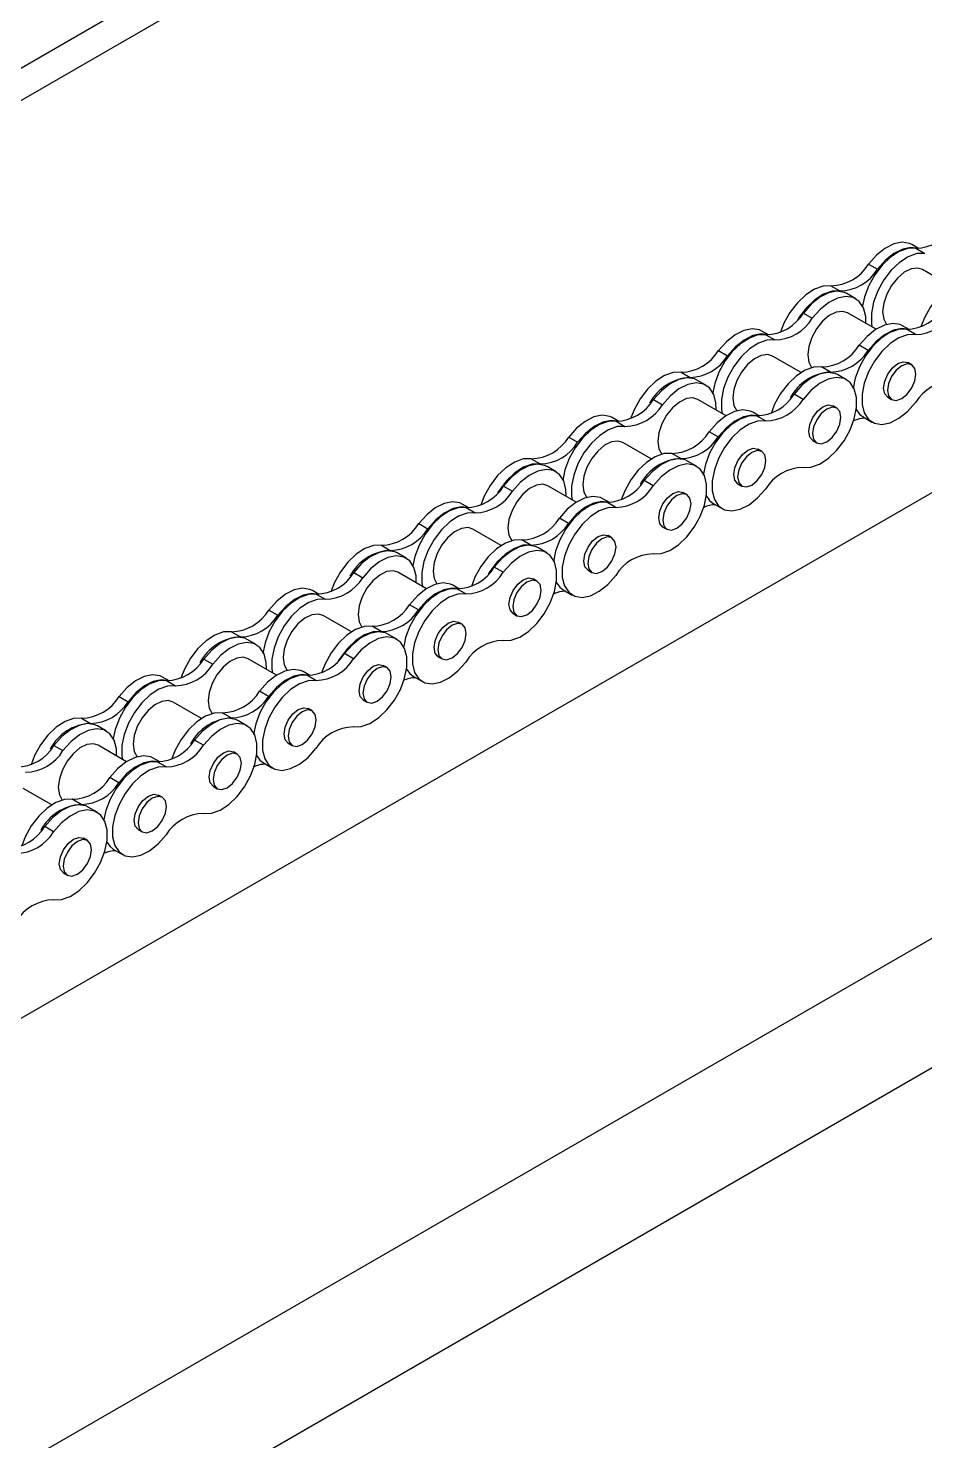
# Model space of a CAD drawing. Header units: metres. Extents: x 0 to 21025, y 0 to 14850.
# Drawn here: x 12298.7 to 12406.1, y 4960.4 to 5129.7 of the extents above; entities that cross this region are included whole.
import ezdxf

# ---------------------------------------------------------------- set-up
doc = ezdxf.new("R2010")
doc.units = ezdxf.units.M
doc.header["$LTSCALE"] = 25
doc.layers.add('SL4', color=4, linetype='Continuous')

msp = doc.modelspace()

# ---------------------------------------------------------------- linework, layer by layer
at = {"layer": 'SL4'}
for p, q in [((12132.155, 5029.361), (13069.054, 5570.221)), ((12132.155, 5025.472), (13069.054, 5566.332)), ((12230.818, 4972.404), (13167.717, 5513.264)), ((12277.116, 4945.677), (13214.015, 5486.537)), ((13220.75, 5474.871), (12283.851, 4934.011)), ((12405.375, 5103.346), (12404.575, 5103.808)), ((12405.043, 5103.374), (12406.117, 5102.754)), ((12399.37, 5101.465), (12400.445, 5100.844)), ((12409.259, 5098.841), (12405.852, 5100.808)), ((12394.88, 5098.873), (12395.955, 5098.252)), ((12397.852, 5097.321), (12396.777, 5097.941)), ((12391.572, 5095.598), (12392.647, 5094.978)), ((12400.279, 5093.657), (12396.872, 5095.623)), ((12404.259, 5093.622), (12403.459, 5094.084)), ((12387.414, 5092.978), (12386.615, 5093.44)), ((12387.082, 5093.006), (12388.157, 5092.386)), ((12405.002, 5093.03), (12403.927, 5093.65)), ((12381.41, 5091.096), (12382.485, 5090.476)), ((12391.299, 5088.472), (12387.892, 5090.439)), ((12399.329, 5091.12), (12398.254, 5091.741)), ((12394.839, 5088.528), (12393.764, 5089.149)), ((12404.552, 5089.387), (12404.086, 5089.656)), ((12376.92, 5088.504), (12377.994, 5087.884)), ((12379.891, 5086.952), (12378.817, 5087.573)), ((12396.736, 5087.597), (12395.661, 5088.217)), ((12391.531, 5085.253), (12390.456, 5085.874)), ((12401.688, 5085.501), (12402.153, 5085.232)), ((12373.612, 5085.23), (12374.687, 5084.609)), ((12382.318, 5083.288), (12378.911, 5085.255)), ((12386.298, 5083.254), (12385.499, 5083.715)), ((12395.572, 5084.203), (12395.106, 5084.471)), ((12369.454, 5082.61), (12368.654, 5083.071)), ((12369.122, 5082.638), (12370.196, 5082.017)), ((12387.041, 5082.661), (12385.966, 5083.282)), ((12398.722, 5083.147), (12399.797, 5082.527)), ((12363.449, 5080.728), (12364.524, 5080.108)), ((12381.369, 5080.752), (12380.294, 5081.372)), ((12392.708, 5080.317), (12393.173, 5080.048)), ((12373.338, 5078.104), (12369.931, 5080.071)), ((12376.879, 5078.16), (12375.804, 5078.78)), ((12386.591, 5079.019), (12386.126, 5079.287)), ((12358.959, 5078.136), (12360.034, 5077.516)), ((12361.931, 5076.584), (12360.856, 5077.205)), ((12378.776, 5077.228), (12377.701, 5077.849)), ((12373.571, 5074.885), (12372.496, 5075.506)), ((12355.651, 5074.861), (12356.726, 5074.241)), ((12364.358, 5072.92), (12360.951, 5074.887)), ((12377.611, 5073.834), (12377.145, 5074.103)), ((12383.727, 5075.133), (12384.193, 5074.864)), ((12351.493, 5072.241), (12350.694, 5072.703)), ((12351.161, 5072.269), (12352.236, 5071.649)), ((12368.338, 5072.885), (12367.538, 5073.347)), ((12369.081, 5072.293), (12368.006, 5072.913)), ((12380.761, 5072.779), (12381.836, 5072.158)), ((12345.489, 5070.36), (12346.564, 5069.739)), ((12363.408, 5070.383), (12362.333, 5071.004)), ((12355.378, 5067.736), (12351.971, 5069.702)), ((12358.918, 5067.791), (12357.843, 5068.412)), ((12368.631, 5068.65), (12368.165, 5068.919)), ((12374.747, 5069.949), (12375.213, 5069.68)), ((12340.999, 5067.768), (12342.073, 5067.147)), ((12343.97, 5066.216), (12342.896, 5066.836)), ((12360.815, 5066.86), (12359.74, 5067.48)), ((12355.61, 5064.517), (12354.535, 5065.137)), ((12337.691, 5064.493), (12338.766, 5063.873)), ((12346.397, 5062.551), (12342.99, 5064.518)), ((12359.651, 5063.466), (12359.185, 5063.735)), ((12365.767, 5064.764), (12366.232, 5064.496)), ((12333.533, 5061.873), (12332.733, 5062.335)), ((12333.201, 5061.901), (12334.275, 5061.28)), ((12350.377, 5062.517), (12349.578, 5062.979)), ((12351.12, 5061.925), (12350.045, 5062.545)), ((12362.801, 5062.41), (12363.876, 5061.79)), ((12327.528, 5059.991), (12328.603, 5059.371)), ((12345.448, 5060.015), (12344.373, 5060.636)), ((12337.417, 5057.367), (12334.01, 5059.334)), ((12350.67, 5058.282), (12350.205, 5058.551)), ((12356.787, 5059.58), (12357.252, 5059.312)), ((12323.038, 5057.399), (12324.113, 5056.779)), ((12340.958, 5057.423), (12339.883, 5058.043)), ((12342.855, 5056.491), (12341.78, 5057.112)), ((12326.01, 5055.847), (12324.935, 5056.468)), ((12319.73, 5054.125), (12320.805, 5053.504)), ((12328.437, 5052.183), (12325.03, 5054.15)), ((12337.65, 5054.148), (12336.575, 5054.769)), ((12341.69, 5053.098), (12341.224, 5053.366)), ((12347.806, 5054.396), (12348.272, 5054.127)), ((12315.572, 5051.505), (12314.773, 5051.966)), ((12315.24, 5051.533), (12316.315, 5050.912)), ((12332.417, 5052.149), (12331.617, 5052.61)), ((12333.16, 5051.556), (12332.085, 5052.177)), ((12344.84, 5052.042), (12345.915, 5051.422)), ((12327.487, 5049.647), (12326.412, 5050.267)), ((12309.568, 5049.623), (12310.643, 5049.003)), ((12319.457, 5046.999), (12316.05, 5048.966)), ((12332.71, 5047.913), (12332.244, 5048.182)), ((12338.826, 5049.212), (12339.292, 5048.943)), ((12305.078, 5047.031), (12306.152, 5046.41)), ((12322.997, 5047.055), (12321.922, 5047.675)), ((12324.894, 5046.123), (12323.819, 5046.744)), ((12308.049, 5045.479), (12306.975, 5046.099)), ((12301.77, 5043.756), (12302.845, 5043.136)), ((12310.476, 5041.815), (12307.069, 5043.782)), ((12319.689, 5043.78), (12318.614, 5044.4)), ((12323.73, 5042.729), (12323.264, 5042.998)), ((12329.846, 5044.028), (12330.311, 5043.759)), ((12314.456, 5041.78), (12313.657, 5042.242)), ((12315.199, 5041.188), (12314.124, 5041.808)), ((12326.88, 5041.674), (12327.955, 5041.053)), ((12309.527, 5039.278), (12308.452, 5039.899)), ((12301.496, 5036.631), (12298.089, 5038.597)), ((12320.866, 5038.844), (12321.331, 5038.575)), ((12305.037, 5036.686), (12303.962, 5037.307)), ((12306.934, 5035.755), (12305.859, 5036.375)), ((12314.749, 5037.545), (12314.284, 5037.814)), ((12301.729, 5033.412), (12300.654, 5034.032)), ((12311.885, 5033.659), (12312.351, 5033.391)), ((12305.769, 5032.361), (12305.303, 5032.63)), ((12308.919, 5031.305), (12309.994, 5030.685)), ((12302.905, 5028.475), (12303.371, 5028.206))]:
    msp.add_line(p, q, dxfattribs=at)
at = {"layer": 'SL4', "flags": 128}
for points in [[(12404.575, 5103.808), (12404.283, 5103.946), (12403.396, 5104.084), (12402.398, 5103.882), (12401.351, 5103.352), (12400.32, 5102.53), (12399.37, 5101.465)], [(12405.043, 5103.374), (12404.093, 5103.343), (12403.062, 5102.976), (12402.015, 5102.295), (12401.016, 5101.345), (12400.13, 5100.184), (12399.411, 5098.886), (12398.906, 5097.532), (12398.674, 5096.45)], [(12406.117, 5102.754), (12405.168, 5102.723), (12404.137, 5102.355), (12403.09, 5101.675), (12402.091, 5100.724), (12401.205, 5099.563), (12400.486, 5098.265), (12399.98, 5096.911), (12399.719, 5095.587), (12399.719, 5094.374), (12399.793, 5093.937)], [(12405.293, 5103.349), (12404.471, 5103.463), (12403.473, 5103.261), (12402.425, 5102.732), (12401.394, 5101.909), (12400.445, 5100.844)], [(12405.852, 5100.808), (12405.272, 5100.987), (12404.495, 5100.89), (12403.663, 5100.482), (12402.849, 5099.797), (12402.126, 5098.898), (12401.559, 5097.864), (12401.197, 5096.786), (12401.072, 5095.762)], [(12394.88, 5098.873), (12393.931, 5098.841), (12392.9, 5098.474), (12391.852, 5097.794), (12390.854, 5096.843), (12389.967, 5095.682), (12389.249, 5094.384), (12388.823, 5093.292)], [(12411.725, 5099.517), (12410.775, 5099.485), (12409.744, 5099.118), (12408.697, 5098.438), (12407.699, 5097.487), (12406.812, 5096.326), (12406.094, 5095.028), (12405.667, 5093.936)], [(12395.955, 5098.252), (12395.005, 5098.221), (12393.975, 5097.853), (12392.927, 5097.173), (12391.929, 5096.223), (12391.042, 5095.062), (12390.855, 5094.763)], [(12396.777, 5097.941), (12396.485, 5098.08), (12395.598, 5098.217), (12394.6, 5098.015), (12393.553, 5097.486), (12392.522, 5096.663), (12391.572, 5095.598)], [(12399.072, 5094.353), (12399.045, 5095.197), (12398.784, 5096.221), (12398.278, 5096.991), (12397.56, 5097.459), (12396.673, 5097.597), (12395.675, 5097.394), (12394.627, 5096.865), (12393.596, 5096.042), (12392.647, 5094.978)], [(12396.872, 5095.623), (12396.292, 5095.802), (12395.515, 5095.706), (12394.683, 5095.297), (12393.869, 5094.613), (12393.146, 5093.714), (12392.579, 5092.68), (12392.216, 5091.602), (12392.092, 5090.577)], [(12401.072, 5095.762), (12401.197, 5094.88), (12401.542, 5094.24)], [(12403.459, 5094.084), (12403.167, 5094.222), (12402.281, 5094.36), (12401.282, 5094.157), (12400.235, 5093.628), (12399.204, 5092.805), (12398.254, 5091.741)], [(12387.082, 5093.006), (12386.133, 5092.975), (12385.102, 5092.607), (12384.054, 5091.927), (12383.056, 5090.976), (12382.17, 5089.816), (12381.451, 5088.517), (12380.945, 5087.163), (12380.691, 5085.901)], [(12386.615, 5093.44), (12386.322, 5093.578), (12385.436, 5093.715), (12384.438, 5093.513), (12383.39, 5092.984), (12382.359, 5092.161), (12381.41, 5091.096)], [(12388.157, 5092.386), (12387.207, 5092.354), (12386.177, 5091.987), (12385.129, 5091.306), (12384.131, 5090.356), (12383.244, 5089.195), (12382.526, 5087.897), (12382.02, 5086.543), (12381.759, 5085.218), (12381.759, 5084.006), (12381.833, 5083.569)], [(12387.332, 5092.981), (12386.511, 5093.095), (12385.512, 5092.893), (12384.465, 5092.364), (12383.434, 5091.541), (12382.485, 5090.476)], [(12403.927, 5093.65), (12402.977, 5093.619), (12401.946, 5093.251), (12400.899, 5092.571), (12399.901, 5091.62), (12399.014, 5090.46), (12398.296, 5089.161), (12397.79, 5087.807), (12397.535, 5086.546)], [(12405.002, 5093.03), (12404.052, 5092.998), (12403.021, 5092.631), (12401.974, 5091.95), (12400.975, 5091), (12400.089, 5089.839), (12399.37, 5088.541), (12398.865, 5087.187), (12398.603, 5085.862), (12398.603, 5084.65), (12398.865, 5083.627), (12399.37, 5082.857), (12400.089, 5082.389), (12400.975, 5082.251), (12401.974, 5082.453), (12403.021, 5082.982), (12404.052, 5083.805), (12405.002, 5084.87)], [(12404.178, 5093.625), (12403.355, 5093.739), (12402.357, 5093.537), (12401.31, 5093.008), (12400.279, 5092.185), (12399.329, 5091.12)], [(12387.892, 5090.439), (12387.312, 5090.618), (12386.535, 5090.522), (12385.703, 5090.113), (12384.889, 5089.429), (12384.166, 5088.53), (12383.598, 5087.496), (12383.236, 5086.418), (12383.112, 5085.393)], [(12392.092, 5090.577), (12392.216, 5089.696), (12392.561, 5089.056)], [(12393.764, 5089.149), (12392.815, 5089.117), (12391.784, 5088.75), (12390.736, 5088.069), (12389.738, 5087.119), (12388.852, 5085.958), (12388.133, 5084.66), (12387.707, 5083.568)], [(12401.191, 5086.599), (12401.32, 5087.423), (12401.688, 5088.271), (12402.238, 5089.013), (12402.887, 5089.537), (12403.536, 5089.763), (12404.086, 5089.656)], [(12401.657, 5086.331), (12401.786, 5085.656), (12402.153, 5085.233), (12402.704, 5085.126), (12403.353, 5085.351), (12404.002, 5085.875), (12404.552, 5086.617), (12404.92, 5087.465), (12405.049, 5088.289), (12404.92, 5088.964), (12404.552, 5089.387), (12404.002, 5089.494), (12403.353, 5089.268), (12402.704, 5088.744), (12402.153, 5088.002), (12401.786, 5087.155), (12401.657, 5086.331)], [(12376.92, 5088.504), (12375.97, 5088.473), (12374.939, 5088.105), (12373.892, 5087.425), (12372.893, 5086.475), (12372.007, 5085.314), (12371.288, 5084.016), (12370.902, 5083.046)], [(12378.817, 5087.573), (12378.524, 5087.711), (12377.638, 5087.849), (12376.64, 5087.646), (12375.592, 5087.117), (12374.561, 5086.295), (12373.612, 5085.23)], [(12381.112, 5083.985), (12381.085, 5084.829), (12380.824, 5085.852), (12380.318, 5086.622), (12379.599, 5087.091), (12378.713, 5087.228), (12377.714, 5087.026), (12376.667, 5086.497), (12375.636, 5085.674), (12374.687, 5084.609)], [(12395.661, 5088.217), (12395.369, 5088.355), (12394.483, 5088.493), (12393.484, 5088.291), (12392.437, 5087.762), (12391.406, 5086.939), (12390.456, 5085.874)], [(12391.531, 5077.094), (12392.481, 5077.125), (12393.512, 5077.493), (12394.559, 5078.173), (12395.557, 5079.123), (12396.444, 5080.284), (12397.162, 5081.582), (12397.668, 5082.936), (12397.929, 5084.261), (12397.929, 5085.473), (12397.668, 5086.496), (12397.162, 5087.266), (12396.444, 5087.735), (12395.557, 5087.872), (12394.559, 5087.67), (12393.512, 5087.141), (12392.481, 5086.318), (12391.531, 5085.253)], [(12378.911, 5085.255), (12378.332, 5085.434), (12377.555, 5085.338), (12376.722, 5084.929), (12375.909, 5084.245), (12375.186, 5083.346), (12374.618, 5082.311), (12374.256, 5081.234), (12374.131, 5080.209)], [(12383.112, 5085.393), (12383.236, 5084.512), (12383.581, 5083.872)], [(12401.688, 5085.501), (12401.688, 5085.501), (12401.32, 5085.924), (12401.191, 5086.599)], [(12385.499, 5083.715), (12385.206, 5083.854), (12384.32, 5083.991), (12383.322, 5083.789), (12382.274, 5083.26), (12381.243, 5082.437), (12380.294, 5081.372)], [(12392.211, 5081.415), (12392.34, 5082.239), (12392.708, 5083.087), (12393.258, 5083.829), (12393.907, 5084.353), (12394.556, 5084.578), (12395.106, 5084.471)], [(12392.676, 5081.146), (12392.805, 5080.471), (12393.173, 5080.048), (12393.723, 5079.941), (12394.372, 5080.167), (12395.021, 5080.691), (12395.572, 5081.433), (12395.939, 5082.281), (12396.068, 5083.105), (12395.939, 5083.78), (12395.572, 5084.203), (12395.021, 5084.31), (12394.372, 5084.084), (12393.723, 5083.56), (12393.173, 5082.818), (12392.805, 5081.97), (12392.676, 5081.146)], [(12397.849, 5084.118), (12398.296, 5083.477), (12398.722, 5083.147)], [(12369.122, 5082.638), (12368.172, 5082.606), (12367.141, 5082.239), (12366.094, 5081.558), (12365.095, 5080.608), (12364.209, 5079.447), (12363.49, 5078.149), (12362.985, 5076.795), (12362.73, 5075.533)], [(12368.654, 5083.071), (12368.362, 5083.21), (12367.475, 5083.347), (12366.477, 5083.145), (12365.43, 5082.616), (12364.399, 5081.793), (12363.449, 5080.728)], [(12370.196, 5082.017), (12369.247, 5081.986), (12368.216, 5081.618), (12367.169, 5080.938), (12366.17, 5079.988), (12365.284, 5078.827), (12364.565, 5077.528), (12364.059, 5076.174), (12363.798, 5074.85), (12363.798, 5073.638), (12363.872, 5073.2)], [(12369.372, 5082.612), (12368.55, 5082.727), (12367.552, 5082.524), (12366.504, 5081.995), (12365.473, 5081.172), (12364.524, 5080.108)], [(12385.966, 5083.282), (12385.017, 5083.25), (12383.986, 5082.883), (12382.938, 5082.203), (12381.94, 5081.252), (12381.054, 5080.091), (12380.335, 5078.793), (12379.829, 5077.439), (12379.575, 5076.177)], [(12387.041, 5082.661), (12386.092, 5082.63), (12385.061, 5082.262), (12384.013, 5081.582), (12383.015, 5080.632), (12382.129, 5079.471), (12381.41, 5078.173), (12380.904, 5076.819), (12380.643, 5075.494), (12380.643, 5074.282), (12380.904, 5073.259), (12381.41, 5072.489), (12382.129, 5072.02), (12383.015, 5071.883), (12384.013, 5072.085), (12385.061, 5072.614), (12386.092, 5073.437), (12387.041, 5074.502)], [(12386.217, 5083.256), (12385.395, 5083.371), (12384.397, 5083.168), (12383.349, 5082.639), (12382.318, 5081.817), (12381.369, 5080.752)], [(12369.931, 5080.071), (12369.351, 5080.25), (12368.574, 5080.153), (12367.742, 5079.745), (12366.928, 5079.061), (12366.205, 5078.161), (12365.638, 5077.127), (12365.276, 5076.05), (12365.151, 5075.025)], [(12392.708, 5080.317), (12392.708, 5080.317), (12392.34, 5080.74), (12392.211, 5081.415)], [(12375.804, 5078.78), (12374.854, 5078.749), (12373.823, 5078.381), (12372.776, 5077.701), (12371.778, 5076.75), (12370.891, 5075.59), (12370.173, 5074.291), (12369.746, 5073.199)], [(12374.131, 5080.209), (12374.256, 5079.328), (12374.601, 5078.688)], [(12383.231, 5076.231), (12383.36, 5077.055), (12383.727, 5077.903), (12384.277, 5078.645), (12384.927, 5079.169), (12385.576, 5079.394), (12386.126, 5079.287)], [(12383.696, 5075.962), (12383.825, 5075.287), (12384.193, 5074.864), (12384.743, 5074.757), (12385.392, 5074.983), (12386.041, 5075.507), (12386.591, 5076.249), (12386.959, 5077.096), (12387.088, 5077.92), (12386.959, 5078.595), (12386.591, 5079.018), (12386.041, 5079.125), (12385.392, 5078.9), (12384.743, 5078.376), (12384.193, 5077.634), (12383.825, 5076.786), (12383.696, 5075.962)], [(12358.959, 5078.136), (12358.01, 5078.105), (12356.979, 5077.737), (12355.931, 5077.057), (12354.933, 5076.106), (12354.046, 5074.945), (12353.328, 5073.647), (12352.902, 5072.555)], [(12360.034, 5077.516), (12359.084, 5077.484), (12358.054, 5077.117), (12357.006, 5076.436), (12356.008, 5075.486), (12355.121, 5074.325), (12354.934, 5074.027)], [(12360.856, 5077.205), (12360.564, 5077.343), (12359.677, 5077.48), (12358.679, 5077.278), (12357.632, 5076.749), (12356.601, 5075.926), (12355.651, 5074.861)], [(12363.151, 5073.616), (12363.124, 5074.461), (12362.863, 5075.484), (12362.357, 5076.254), (12361.639, 5076.722), (12360.752, 5076.86), (12359.754, 5076.658), (12358.706, 5076.129), (12357.675, 5075.306), (12356.726, 5074.241)], [(12377.701, 5077.849), (12377.409, 5077.987), (12376.522, 5078.124), (12375.524, 5077.922), (12374.476, 5077.393), (12373.445, 5076.57), (12372.496, 5075.506)], [(12373.571, 5066.725), (12374.52, 5066.757), (12375.551, 5067.124), (12376.599, 5067.805), (12377.597, 5068.755), (12378.483, 5069.916), (12379.202, 5071.214), (12379.708, 5072.568), (12379.969, 5073.893), (12379.969, 5075.105), (12379.708, 5076.128), (12379.202, 5076.898), (12378.483, 5077.366), (12377.597, 5077.504), (12376.599, 5077.302), (12375.551, 5076.773), (12374.52, 5075.95), (12373.571, 5074.885)], [(12383.727, 5075.133), (12383.727, 5075.133), (12383.36, 5075.556), (12383.231, 5076.231)], [(12360.951, 5074.887), (12360.371, 5075.066), (12359.594, 5074.969), (12358.762, 5074.561), (12357.948, 5073.876), (12357.225, 5072.977), (12356.658, 5071.943), (12356.295, 5070.865), (12356.171, 5069.841)], [(12367.538, 5073.347), (12367.246, 5073.485), (12366.36, 5073.623), (12365.361, 5073.421), (12364.314, 5072.891), (12363.283, 5072.069), (12362.333, 5071.004)], [(12365.151, 5075.025), (12365.276, 5074.143), (12365.621, 5073.503)], [(12374.25, 5071.047), (12374.379, 5071.871), (12374.747, 5072.718), (12375.297, 5073.461), (12375.946, 5073.984), (12376.595, 5074.21), (12377.145, 5074.103)], [(12374.716, 5070.778), (12374.845, 5070.103), (12375.213, 5069.68), (12375.763, 5069.573), (12376.412, 5069.799), (12377.061, 5070.322), (12377.611, 5071.065), (12377.979, 5071.912), (12378.108, 5072.736), (12377.979, 5073.411), (12377.611, 5073.834), (12377.061, 5073.941), (12376.412, 5073.716), (12375.763, 5073.192), (12375.213, 5072.45), (12374.845, 5071.602), (12374.716, 5070.778)], [(12379.889, 5073.75), (12380.335, 5073.109), (12380.761, 5072.779)], [(12351.161, 5072.269), (12350.212, 5072.238), (12349.181, 5071.87), (12348.133, 5071.19), (12347.135, 5070.24), (12346.249, 5069.079), (12345.53, 5067.781), (12345.024, 5066.427), (12344.792, 5065.344)], [(12350.694, 5072.703), (12350.401, 5072.841), (12349.515, 5072.979), (12348.517, 5072.776), (12347.469, 5072.247), (12346.438, 5071.425), (12345.489, 5070.36)], [(12351.411, 5072.244), (12350.59, 5072.358), (12349.591, 5072.156), (12348.544, 5071.627), (12347.513, 5070.804), (12346.564, 5069.739)], [(12368.006, 5072.913), (12367.056, 5072.882), (12366.025, 5072.515), (12364.978, 5071.834), (12363.98, 5070.884), (12363.093, 5069.723), (12362.375, 5068.425), (12361.869, 5067.071), (12361.614, 5065.809)], [(12369.081, 5072.293), (12368.131, 5072.262), (12367.1, 5071.894), (12366.053, 5071.214), (12365.054, 5070.263), (12364.168, 5069.102), (12363.449, 5067.804), (12362.944, 5066.45), (12362.682, 5065.126), (12362.682, 5063.914), (12362.944, 5062.89), (12363.449, 5062.12), (12364.168, 5061.652), (12365.054, 5061.514), (12366.053, 5061.716), (12367.1, 5062.246), (12368.131, 5063.068), (12369.081, 5064.133)], [(12368.255, 5072.888), (12367.434, 5073.002), (12366.436, 5072.8), (12365.389, 5072.271), (12364.358, 5071.448), (12363.408, 5070.383)], [(12352.236, 5071.649), (12351.286, 5071.617), (12350.256, 5071.25), (12349.208, 5070.57), (12348.21, 5069.619), (12347.323, 5068.458), (12346.605, 5067.16), (12346.099, 5065.806), (12345.838, 5064.481), (12345.838, 5063.269), (12345.912, 5062.832)], [(12374.747, 5069.949), (12374.747, 5069.949), (12374.379, 5070.372), (12374.25, 5071.047)], [(12351.971, 5069.702), (12351.391, 5069.881), (12350.614, 5069.785), (12349.782, 5069.377), (12348.968, 5068.692), (12348.245, 5067.793), (12347.677, 5066.759), (12347.315, 5065.681), (12347.191, 5064.656)], [(12357.843, 5068.412), (12356.894, 5068.38), (12355.863, 5068.013), (12354.815, 5067.333), (12353.817, 5066.382), (12352.931, 5065.221), (12352.212, 5063.923), (12351.786, 5062.831)], [(12356.171, 5069.841), (12356.295, 5068.959), (12356.64, 5068.319)], [(12365.27, 5065.863), (12365.399, 5066.687), (12365.767, 5067.534), (12366.317, 5068.276), (12366.966, 5068.8), (12367.615, 5069.026), (12368.165, 5068.919)], [(12365.736, 5065.594), (12365.865, 5064.919), (12366.232, 5064.496), (12366.783, 5064.389), (12367.432, 5064.614), (12368.081, 5065.138), (12368.631, 5065.88), (12368.999, 5066.728), (12369.128, 5067.552), (12368.999, 5068.227), (12368.631, 5068.65), (12368.081, 5068.757), (12367.432, 5068.531), (12366.783, 5068.008), (12366.232, 5067.265), (12365.865, 5066.418), (12365.736, 5065.594)], [(12340.999, 5067.768), (12340.049, 5067.736), (12339.018, 5067.369), (12337.971, 5066.688), (12336.972, 5065.738), (12336.086, 5064.577), (12335.367, 5063.279), (12334.941, 5062.187)], [(12342.896, 5066.836), (12342.603, 5066.974), (12341.717, 5067.112), (12340.719, 5066.91), (12339.671, 5066.381), (12338.64, 5065.558), (12337.691, 5064.493)], [(12358.918, 5067.791), (12357.969, 5067.76), (12356.938, 5067.392), (12355.89, 5066.712), (12354.892, 5065.762), (12354.005, 5064.601), (12353.818, 5064.302)], [(12359.74, 5067.48), (12359.448, 5067.619), (12358.562, 5067.756), (12357.563, 5067.554), (12356.516, 5067.025), (12355.485, 5066.202), (12354.535, 5065.137)], [(12355.61, 5056.357), (12356.56, 5056.388), (12357.591, 5056.756), (12358.638, 5057.436), (12359.636, 5058.387), (12360.523, 5059.547), (12361.241, 5060.846), (12361.747, 5062.2), (12362.008, 5063.524), (12362.008, 5064.736), (12361.747, 5065.76), (12361.241, 5066.53), (12360.523, 5066.998), (12359.636, 5067.136), (12358.638, 5066.933), (12357.591, 5066.404), (12356.56, 5065.581), (12355.61, 5064.517)], [(12345.191, 5063.248), (12345.164, 5064.092), (12344.903, 5065.115), (12344.397, 5065.885), (12343.678, 5066.354), (12342.792, 5066.491), (12341.793, 5066.289), (12340.746, 5065.76), (12339.715, 5064.937), (12338.766, 5063.873)], [(12365.767, 5064.764), (12365.767, 5064.765), (12365.399, 5065.188), (12365.27, 5065.863)], [(12342.99, 5064.518), (12342.411, 5064.697), (12341.634, 5064.601), (12340.801, 5064.192), (12339.988, 5063.508), (12339.265, 5062.609), (12338.697, 5061.575), (12338.335, 5060.497), (12338.21, 5059.472)], [(12347.191, 5064.656), (12347.315, 5063.775), (12347.66, 5063.135)], [(12356.29, 5060.678), (12356.419, 5061.502), (12356.787, 5062.35), (12357.337, 5063.092), (12357.986, 5063.616), (12358.635, 5063.842), (12359.185, 5063.735)], [(12356.755, 5060.41), (12356.884, 5059.735), (12357.252, 5059.312), (12357.802, 5059.205), (12358.451, 5059.43), (12359.1, 5059.954), (12359.651, 5060.696), (12360.018, 5061.544), (12360.147, 5062.368), (12360.018, 5063.043), (12359.651, 5063.466), (12359.1, 5063.573), (12358.451, 5063.347), (12357.802, 5062.823), (12357.252, 5062.081), (12356.884, 5061.234), (12356.755, 5060.41)], [(12361.928, 5063.381), (12362.375, 5062.741), (12362.801, 5062.41)], [(12333.201, 5061.901), (12332.251, 5061.869), (12331.22, 5061.502), (12330.173, 5060.822), (12329.174, 5059.871), (12328.288, 5058.71), (12327.569, 5057.412), (12327.064, 5056.058), (12326.809, 5054.796)], [(12332.733, 5062.335), (12332.441, 5062.473), (12331.554, 5062.61), (12330.556, 5062.408), (12329.509, 5061.879), (12328.478, 5061.056), (12327.528, 5059.991)], [(12333.451, 5061.876), (12332.629, 5061.99), (12331.631, 5061.788), (12330.583, 5061.258), (12329.552, 5060.436), (12328.603, 5059.371)], [(12350.045, 5062.545), (12349.096, 5062.514), (12348.065, 5062.146), (12347.017, 5061.466), (12346.019, 5060.515), (12345.133, 5059.355), (12344.414, 5058.056), (12343.908, 5056.702), (12343.677, 5055.62)], [(12349.578, 5062.979), (12349.285, 5063.117), (12348.399, 5063.254), (12347.401, 5063.052), (12346.353, 5062.523), (12345.322, 5061.7), (12344.373, 5060.636)], [(12351.12, 5061.925), (12350.171, 5061.893), (12349.14, 5061.526), (12348.092, 5060.845), (12347.094, 5059.895), (12346.208, 5058.734), (12345.489, 5057.436), (12344.983, 5056.082), (12344.722, 5054.757), (12344.722, 5053.545), (12344.983, 5052.522), (12345.489, 5051.752), (12346.208, 5051.283), (12347.094, 5051.146), (12348.092, 5051.348), (12349.14, 5051.877), (12350.171, 5052.7), (12351.12, 5053.765)], [(12350.295, 5062.52), (12349.474, 5062.634), (12348.476, 5062.432), (12347.428, 5061.903), (12346.397, 5061.08), (12345.448, 5060.015)], [(12334.275, 5061.28), (12333.326, 5061.249), (12332.295, 5060.882), (12331.248, 5060.201), (12330.249, 5059.251), (12329.363, 5058.09), (12328.644, 5056.792), (12328.138, 5055.438), (12327.877, 5054.113), (12327.877, 5052.901), (12327.951, 5052.463)], [(12356.787, 5059.58), (12356.787, 5059.58), (12356.419, 5060.004), (12356.29, 5060.678)], [(12334.01, 5059.334), (12333.43, 5059.513), (12332.653, 5059.417), (12331.821, 5059.008), (12331.007, 5058.324), (12330.284, 5057.425), (12329.717, 5056.39), (12329.355, 5055.313), (12329.23, 5054.288)], [(12338.21, 5059.472), (12338.335, 5058.591), (12338.68, 5057.951)], [(12347.31, 5055.494), (12347.439, 5056.318), (12347.806, 5057.166), (12348.356, 5057.908), (12349.006, 5058.432), (12349.655, 5058.657), (12350.205, 5058.551)], [(12347.775, 5055.225), (12347.904, 5054.551), (12348.272, 5054.127), (12348.822, 5054.02), (12349.471, 5054.246), (12350.12, 5054.77), (12350.67, 5055.512), (12351.038, 5056.36), (12351.167, 5057.184), (12351.038, 5057.859), (12350.67, 5058.282), (12350.12, 5058.389), (12349.471, 5058.163), (12348.822, 5057.639), (12348.272, 5056.897), (12347.904, 5056.049), (12347.775, 5055.225)], [(12323.038, 5057.399), (12322.089, 5057.368), (12321.058, 5057), (12320.01, 5056.32), (12319.012, 5055.37), (12318.125, 5054.209), (12317.407, 5052.91), (12316.981, 5051.819)], [(12324.935, 5056.468), (12324.643, 5056.606), (12323.756, 5056.744), (12322.758, 5056.541), (12321.711, 5056.012), (12320.68, 5055.189), (12319.73, 5054.125)], [(12339.883, 5058.043), (12338.933, 5058.012), (12337.902, 5057.645), (12336.855, 5056.964), (12335.857, 5056.014), (12334.97, 5054.853), (12334.252, 5053.555), (12333.825, 5052.463)], [(12340.958, 5057.423), (12340.008, 5057.391), (12338.977, 5057.024), (12337.93, 5056.344), (12336.931, 5055.393), (12336.045, 5054.232), (12335.857, 5053.934)], [(12341.78, 5057.112), (12341.488, 5057.25), (12340.601, 5057.388), (12339.603, 5057.186), (12338.555, 5056.656), (12337.524, 5055.834), (12336.575, 5054.769)], [(12337.65, 5045.989), (12338.599, 5046.02), (12339.63, 5046.387), (12340.678, 5047.068), (12341.676, 5048.018), (12342.562, 5049.179), (12343.281, 5050.477), (12343.787, 5051.831), (12344.048, 5053.156), (12344.048, 5054.368), (12343.787, 5055.391), (12343.281, 5056.161), (12342.562, 5056.63), (12341.676, 5056.767), (12340.678, 5056.565), (12339.63, 5056.036), (12338.599, 5055.213), (12337.65, 5054.148)], [(12327.23, 5052.88), (12327.203, 5053.724), (12326.942, 5054.747), (12326.436, 5055.517), (12325.718, 5055.986), (12324.831, 5056.123), (12323.833, 5055.921), (12322.785, 5055.392), (12321.754, 5054.569), (12320.805, 5053.504)], [(12347.806, 5054.396), (12347.806, 5054.396), (12347.439, 5054.819), (12347.31, 5055.494)], [(12325.03, 5054.15), (12324.45, 5054.329), (12323.673, 5054.232), (12322.841, 5053.824), (12322.027, 5053.14), (12321.304, 5052.241), (12320.737, 5051.206), (12320.374, 5050.129), (12320.25, 5049.104)], [(12329.23, 5054.288), (12329.355, 5053.407), (12329.7, 5052.766)], [(12338.329, 5050.31), (12338.458, 5051.134), (12338.826, 5051.982), (12339.376, 5052.724), (12340.025, 5053.248), (12340.674, 5053.473), (12341.224, 5053.366)], [(12338.795, 5050.041), (12338.924, 5049.366), (12339.292, 5048.943), (12339.842, 5048.836), (12340.491, 5049.062), (12341.14, 5049.586), (12341.69, 5050.328), (12342.058, 5051.175), (12342.187, 5051.999), (12342.058, 5052.674), (12341.69, 5053.098), (12341.14, 5053.204), (12340.491, 5052.979), (12339.842, 5052.455), (12339.292, 5051.713), (12338.924, 5050.865), (12338.795, 5050.041)], [(12315.24, 5051.533), (12314.291, 5051.501), (12313.26, 5051.134), (12312.212, 5050.453), (12311.214, 5049.503), (12310.328, 5048.342), (12309.609, 5047.044), (12309.103, 5045.69), (12308.871, 5044.608)], [(12314.773, 5051.966), (12314.48, 5052.104), (12313.594, 5052.242), (12312.596, 5052.04), (12311.548, 5051.511), (12310.517, 5050.688), (12309.568, 5049.623)], [(12315.49, 5051.507), (12314.669, 5051.621), (12313.67, 5051.419), (12312.623, 5050.89), (12311.592, 5050.067), (12310.643, 5049.003)], [(12332.085, 5052.177), (12331.135, 5052.145), (12330.104, 5051.778), (12329.057, 5051.097), (12328.059, 5050.147), (12327.172, 5048.986), (12326.454, 5047.688), (12325.948, 5046.334), (12325.693, 5045.072)], [(12331.617, 5052.61), (12331.325, 5052.749), (12330.439, 5052.886), (12329.44, 5052.684), (12328.393, 5052.155), (12327.362, 5051.332), (12326.412, 5050.267)], [(12333.16, 5051.556), (12332.21, 5051.525), (12331.179, 5051.157), (12330.132, 5050.477), (12329.133, 5049.527), (12328.247, 5048.366), (12327.528, 5047.067), (12327.023, 5045.713), (12326.761, 5044.389), (12326.761, 5043.177), (12327.023, 5042.154), (12327.528, 5041.383), (12328.247, 5040.915), (12329.133, 5040.778), (12330.132, 5040.98), (12331.179, 5041.509), (12332.21, 5042.332), (12333.16, 5043.396)], [(12332.336, 5052.151), (12331.513, 5052.266), (12330.515, 5052.063), (12329.468, 5051.534), (12328.437, 5050.711), (12327.487, 5049.647)], [(12344.018, 5052.913), (12344.414, 5052.372), (12344.84, 5052.042)], [(12316.315, 5050.912), (12315.365, 5050.881), (12314.335, 5050.513), (12313.287, 5049.833), (12312.289, 5048.882), (12311.402, 5047.722), (12310.684, 5046.423), (12310.178, 5045.069), (12309.917, 5043.745), (12309.917, 5042.533), (12309.991, 5042.095)], [(12338.826, 5049.212), (12338.826, 5049.212), (12338.458, 5049.635), (12338.329, 5050.31)], [(12316.05, 5048.966), (12315.47, 5049.145), (12314.693, 5049.048), (12313.861, 5048.64), (12313.047, 5047.956), (12312.324, 5047.056), (12311.756, 5046.022), (12311.394, 5044.945), (12311.27, 5043.92)], [(12320.25, 5049.104), (12320.374, 5048.223), (12320.719, 5047.583)], [(12329.349, 5045.126), (12329.478, 5045.95), (12329.846, 5046.797), (12330.396, 5047.54), (12331.045, 5048.063), (12331.694, 5048.289), (12332.244, 5048.182)], [(12305.078, 5047.031), (12304.128, 5046.999), (12303.097, 5046.632), (12302.05, 5045.952), (12301.051, 5045.001), (12300.165, 5043.84), (12299.446, 5042.542), (12299.02, 5041.45)], [(12306.975, 5046.099), (12306.682, 5046.238), (12305.796, 5046.375), (12304.798, 5046.173), (12303.75, 5045.644), (12302.719, 5044.821), (12301.77, 5043.756)], [(12321.922, 5047.675), (12320.973, 5047.644), (12319.942, 5047.276), (12318.894, 5046.596), (12317.896, 5045.645), (12317.01, 5044.484), (12316.291, 5043.186), (12315.865, 5042.094)], [(12323.819, 5046.744), (12323.527, 5046.882), (12322.641, 5047.019), (12321.642, 5046.817), (12320.595, 5046.288), (12319.564, 5045.465), (12318.614, 5044.4)], [(12319.689, 5035.62), (12320.639, 5035.652), (12321.67, 5036.019), (12322.717, 5036.699), (12323.715, 5037.65), (12324.602, 5038.811), (12325.32, 5040.109), (12325.826, 5041.463), (12326.087, 5042.788), (12326.087, 5044), (12325.826, 5045.023), (12325.32, 5045.793), (12324.602, 5046.261), (12323.715, 5046.399), (12322.717, 5046.197), (12321.67, 5045.668), (12320.639, 5044.845), (12319.689, 5043.78)], [(12329.815, 5044.857), (12329.944, 5044.182), (12330.311, 5043.759), (12330.862, 5043.652), (12331.511, 5043.878), (12332.16, 5044.401), (12332.71, 5045.144), (12333.078, 5045.991), (12333.207, 5046.815), (12333.078, 5047.49), (12332.71, 5047.913), (12332.16, 5048.02), (12331.511, 5047.795), (12330.862, 5047.271), (12330.311, 5046.529), (12329.944, 5045.681), (12329.815, 5044.857)], [(12309.27, 5042.511), (12309.243, 5043.355), (12308.982, 5044.379), (12308.476, 5045.149), (12307.757, 5045.617), (12306.871, 5045.755), (12305.872, 5045.553), (12304.825, 5045.023), (12303.794, 5044.201), (12302.845, 5043.136)], [(12329.846, 5044.028), (12329.846, 5044.028), (12329.478, 5044.451), (12329.349, 5045.126)], [(12307.069, 5043.782), (12306.49, 5043.96), (12305.713, 5043.864), (12304.88, 5043.456), (12304.067, 5042.771), (12303.344, 5041.872), (12302.776, 5040.838), (12302.414, 5039.76), (12302.289, 5038.735)], [(12311.27, 5043.92), (12311.394, 5043.038), (12311.739, 5042.398)], [(12320.369, 5039.942), (12320.498, 5040.766), (12320.866, 5041.613), (12321.416, 5042.355), (12322.065, 5042.879), (12322.714, 5043.105), (12323.264, 5042.998)], [(12314.124, 5041.808), (12313.175, 5041.777), (12312.144, 5041.409), (12311.096, 5040.729), (12310.098, 5039.779), (12309.212, 5038.618), (12308.493, 5037.32), (12307.987, 5035.966), (12307.756, 5034.883)], [(12313.657, 5042.242), (12313.364, 5042.38), (12312.478, 5042.518), (12311.48, 5042.315), (12310.432, 5041.786), (12309.401, 5040.964), (12308.452, 5039.899)], [(12314.374, 5041.783), (12313.553, 5041.897), (12312.555, 5041.695), (12311.507, 5041.166), (12310.476, 5040.343), (12309.527, 5039.278)], [(12320.834, 5039.673), (12320.963, 5038.998), (12321.331, 5038.575), (12321.881, 5038.468), (12322.53, 5038.694), (12323.179, 5039.217), (12323.73, 5039.959), (12324.097, 5040.807), (12324.226, 5041.631), (12324.097, 5042.306), (12323.73, 5042.729), (12323.179, 5042.836), (12322.53, 5042.61), (12321.881, 5042.087), (12321.331, 5041.345), (12320.963, 5040.497), (12320.834, 5039.673)], [(12326.007, 5042.644), (12326.454, 5042.004), (12326.88, 5041.674)], [(12315.199, 5041.188), (12314.25, 5041.156), (12313.219, 5040.789), (12312.171, 5040.109), (12311.173, 5039.158), (12310.287, 5037.997), (12309.568, 5036.699), (12309.062, 5035.345), (12308.801, 5034.02), (12308.801, 5032.808), (12309.062, 5031.785), (12309.568, 5031.015), (12310.287, 5030.547), (12311.173, 5030.409), (12312.171, 5030.611), (12313.219, 5031.14), (12314.25, 5031.963), (12315.199, 5033.028)], [(12320.866, 5038.844), (12320.866, 5038.844), (12320.498, 5039.267), (12320.369, 5039.942)], [(12302.289, 5038.735), (12302.414, 5037.854), (12302.759, 5037.214)], [(12311.389, 5034.758), (12311.518, 5035.582), (12311.885, 5036.429), (12312.435, 5037.171), (12313.085, 5037.695), (12313.734, 5037.921), (12314.284, 5037.814)], [(12303.962, 5037.307), (12303.012, 5037.275), (12301.981, 5036.908), (12300.934, 5036.227), (12299.936, 5035.277), (12299.049, 5034.116), (12298.331, 5032.818), (12297.904, 5031.726)], [(12305.859, 5036.375), (12305.567, 5036.513), (12304.68, 5036.651), (12303.682, 5036.449), (12302.634, 5035.92), (12301.603, 5035.097), (12300.654, 5034.032)], [(12311.854, 5034.489), (12311.983, 5033.814), (12312.351, 5033.391), (12312.901, 5033.284), (12313.55, 5033.509), (12314.199, 5034.033), (12314.749, 5034.775), (12315.117, 5035.623), (12315.246, 5036.447), (12315.117, 5037.122), (12314.749, 5037.545), (12314.199, 5037.652), (12313.55, 5037.426), (12312.901, 5036.902), (12312.351, 5036.16), (12311.983, 5035.313), (12311.854, 5034.489)], [(12301.729, 5025.252), (12302.678, 5025.283), (12303.709, 5025.651), (12304.757, 5026.331), (12305.755, 5027.281), (12306.641, 5028.442), (12307.36, 5029.741), (12307.866, 5031.095), (12308.127, 5032.419), (12308.127, 5033.631), (12307.866, 5034.654), (12307.36, 5035.424), (12306.641, 5035.893), (12305.755, 5036.03), (12304.757, 5035.828), (12303.709, 5035.299), (12302.678, 5034.476), (12301.729, 5033.412)], [(12311.885, 5033.659), (12311.885, 5033.659), (12311.518, 5034.083), (12311.389, 5034.758)], [(12302.408, 5029.573), (12302.537, 5030.397), (12302.905, 5031.245), (12303.455, 5031.987), (12304.104, 5032.511), (12304.753, 5032.736), (12305.303, 5032.63)], [(12302.874, 5029.305), (12303.003, 5028.63), (12303.371, 5028.206), (12303.921, 5028.1), (12304.57, 5028.325), (12305.219, 5028.849), (12305.769, 5029.591), (12306.137, 5030.439), (12306.266, 5031.263), (12306.137, 5031.938), (12305.769, 5032.361), (12305.219, 5032.468), (12304.57, 5032.242), (12303.921, 5031.718), (12303.371, 5030.976), (12303.003, 5030.129), (12302.874, 5029.305)], [(12308.097, 5032.177), (12308.493, 5031.636), (12308.919, 5031.305)], [(12302.905, 5028.475), (12302.905, 5028.475), (12302.537, 5028.898), (12302.408, 5029.573)]]:
    msp.add_lwpolyline(points, dxfattribs=at)
at = {"layer": 'SL4'}
for centre, radius, start, end in [((12404.933, 5108.75), 5.376, 271.17027, 328.82435), ((12394.77, 5104.248), 5.376, 271.17027, 328.82435), ((12395.845, 5103.628), 5.376, 271.17027, 328.82435), ((12386.972, 5098.381), 5.376, 271.17027, 328.82435), ((12403.817, 5099.025), 5.376, 271.17027, 328.82435), ((12404.892, 5098.405), 5.376, 271.17027, 328.82435), ((12388.047, 5097.761), 5.376, 271.17027, 328.82435), ((12376.81, 5093.88), 5.376, 271.17027, 328.82435), ((12377.885, 5093.259), 5.376, 271.17027, 328.82435), ((12393.654, 5094.524), 5.376, 271.17027, 328.82435), ((12394.729, 5093.903), 5.376, 271.17027, 328.82435), ((12378.312, 5082.037), 5.855, 93.11014, 152.07323), ((12395.157, 5082.681), 5.855, 93.11014, 152.07323), ((12409.602, 5082.087), 5.376, 91.17027, 148.82435), ((12385.856, 5088.657), 5.376, 271.17027, 328.82435), ((12369.012, 5088.013), 5.376, 271.17027, 328.82435), ((12370.087, 5087.392), 5.376, 271.17027, 328.82435), ((12386.931, 5088.037), 5.376, 271.17027, 328.82435), ((12399.026, 5079.542), 3.446, 90.4844, 114.65225), ((12358.849, 5083.511), 5.376, 271.17027, 328.82435), ((12375.694, 5084.155), 5.376, 271.17027, 328.82435), ((12376.769, 5083.535), 5.376, 271.17027, 328.82435), ((12359.924, 5082.891), 5.376, 271.17027, 328.82435), ((12377.196, 5072.313), 5.855, 93.11014, 152.07323), ((12391.641, 5071.718), 5.376, 91.17027, 148.82435), ((12367.896, 5078.289), 5.376, 271.17027, 328.82435), ((12351.051, 5077.645), 5.376, 271.17027, 328.82435), ((12352.126, 5077.024), 5.376, 271.17027, 328.82435), ((12368.971, 5077.668), 5.376, 271.17027, 328.82435), ((12381.066, 5069.174), 3.446, 90.48433, 114.65096), ((12340.889, 5073.143), 5.376, 271.17027, 328.82435), ((12357.733, 5073.787), 5.376, 271.17027, 328.82435), ((12358.808, 5073.167), 5.376, 271.17027, 328.82435), ((12341.964, 5072.522), 5.376, 271.17027, 328.82435), ((12342.391, 5061.301), 5.855, 93.11014, 152.07323), ((12373.681, 5061.35), 5.376, 91.17027, 148.82435), ((12349.935, 5067.92), 5.376, 271.17027, 328.82435), ((12333.091, 5067.276), 5.376, 271.17027, 328.82435), ((12334.166, 5066.656), 5.376, 271.17027, 328.82435), ((12351.01, 5067.3), 5.376, 271.17027, 328.82435), ((12363.105, 5058.805), 3.446, 90.4844, 114.65224), ((12322.928, 5062.775), 5.376, 271.17027, 328.82435), ((12339.773, 5063.419), 5.376, 271.17027, 328.82435), ((12340.848, 5062.798), 5.376, 271.17027, 328.82435), ((12324.003, 5062.154), 5.376, 271.17027, 328.82435), ((12324.431, 5050.932), 5.855, 93.11014, 152.07323), ((12355.72, 5050.982), 5.376, 91.17027, 148.82435), ((12315.13, 5056.908), 5.376, 271.17027, 328.82435), ((12316.205, 5056.287), 5.376, 271.17027, 328.82435), ((12331.975, 5057.552), 5.376, 271.17027, 328.82435), ((12333.05, 5056.931), 5.376, 271.17027, 328.82435), ((12345.15, 5048.395), 3.488, 90.56121, 116.02926), ((12321.812, 5053.05), 5.376, 271.17027, 328.82435), ((12304.968, 5052.406), 5.376, 271.17027, 328.82435), ((12306.043, 5051.786), 5.376, 271.17027, 328.82435), ((12322.887, 5052.43), 5.376, 271.17027, 328.82435), ((12306.47, 5040.564), 5.855, 93.11014, 152.07323), ((12323.315, 5041.208), 5.855, 93.11014, 152.07323), ((12337.76, 5040.613), 5.376, 91.17027, 148.82435), ((12297.17, 5046.539), 5.376, 271.17027, 328.82435), ((12298.245, 5045.919), 5.376, 271.17027, 328.82435), ((12314.014, 5047.184), 5.376, 271.17027, 328.82435), ((12315.089, 5046.563), 5.376, 271.17027, 328.82435), ((12327.189, 5038.027), 3.488, 90.56121, 116.02926), ((12303.852, 5042.682), 5.376, 271.17027, 328.82435), ((12304.927, 5042.061), 5.376, 271.17027, 328.82435), ((12305.354, 5030.84), 5.855, 93.11014, 152.07323), ((12319.799, 5030.245), 5.376, 91.17027, 148.82435), ((12296.054, 5036.815), 5.376, 271.17027, 328.82435), ((12297.129, 5036.195), 5.376, 271.17027, 328.82435), ((12309.224, 5027.7), 3.446, 90.48436, 114.6516), ((12301.839, 5019.877), 5.376, 91.17027, 148.82435)]:
    msp.add_arc(centre, radius, start, end, dxfattribs=at)

doc.saveas('drawing.dxf')
